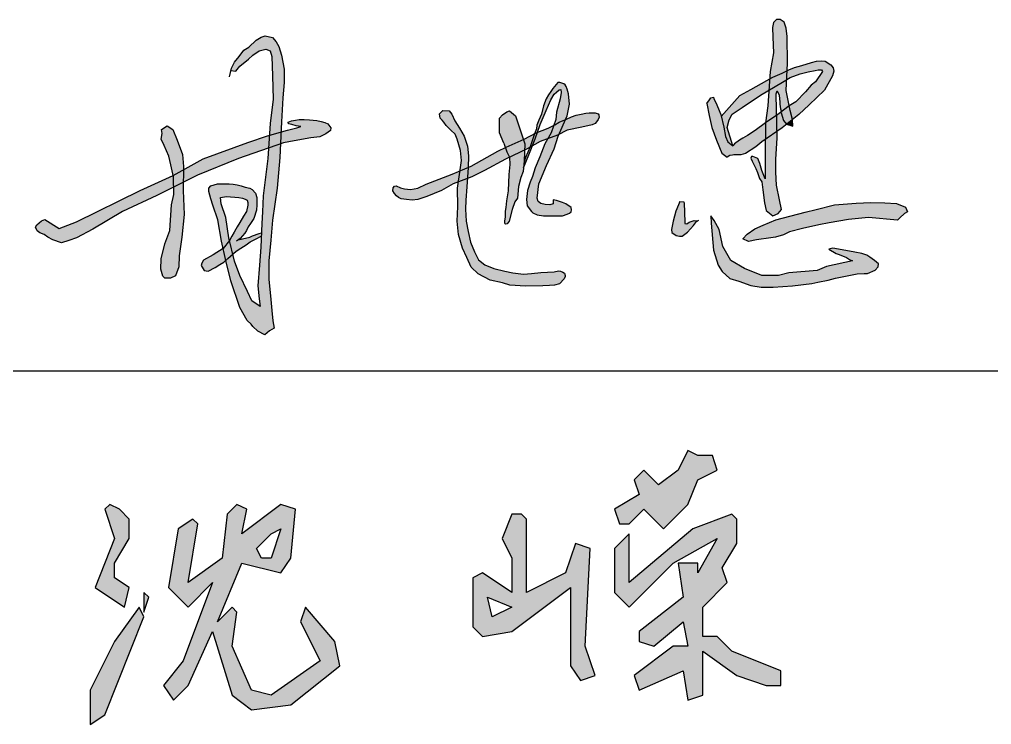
# Model space of a CAD drawing. Header units: millimetres. Extents: x 866561 to 876967, y 40200 to 44891.
# Drawn here: x 874828 to 874843.02, y 40248.67 to 40259.57 of the extents above; entities that cross this region are included whole.
import ezdxf

# ---------------------------------------------------------------- set-up
doc = ezdxf.new("R2010")
doc.units = ezdxf.units.MM
doc.header["$LTSCALE"] = 1000
doc.header["$MEASUREMENT"] = 0
doc.layers.add('HATCH', color=8, linetype='Continuous')

msp = doc.modelspace()

# ---------------------------------------------------------------- hatches: boundary and pattern name
at = {"linetype": 'Continuous'}
h = msp.add_hatch(color=256, dxfattribs=at)
h.paths.add_polyline_path([(874836.517, 40250.79), (874836.517, 40249.58), (874836.668, 40249.353), (874836.895, 40249.429), (874836.744, 40249.883), (874836.819, 40251.395), (874836.592, 40251.471), (874836.441, 40251.017), (874835.836, 40250.715), (874835.836, 40251.849), (874835.76, 40251.925), (874835.609, 40251.925), (874835.458, 40251.546), (874835.609, 40251.244), (874835.609, 40250.715), (874835.155, 40251.017), (874835.004, 40250.941), (874835.004, 40250.185), (874835.155, 40250.034), (874835.609, 40250.11)])
h.paths.add_polyline_path([(874835.609, 40250.488), (874835.307, 40250.336), (874835.231, 40250.639)], flags=16)
h.paths.add_polyline_path([(874838.332, 40252.076), (874838.483, 40252.454), (874838.785, 40252.605), (874838.71, 40252.832), (874838.483, 40252.832), (874838.332, 40252.908), (874838.18, 40252.605), (874837.878, 40252.378), (874837.651, 40252.605), (874837.5, 40252.454), (874837.575, 40252.227), (874837.197, 40252), (874837.273, 40251.773), (874837.424, 40251.773), (874837.651, 40252), (874837.954, 40251.698)])
h.paths.add_polyline_path([(874839.088, 40251.471), (874839.088, 40251.849), (874839.012, 40251.925), (874838.407, 40251.698), (874837.424, 40250.866), (874837.424, 40251.622), (874837.197, 40251.395), (874837.197, 40250.715), (874837.424, 40250.488), (874838.105, 40251.168), (874838.785, 40251.546), (874838.483, 40251.017), (874838.483, 40251.168), (874838.18, 40251.168), (874838.256, 40250.639), (874837.575, 40250.11), (874837.575, 40249.958), (874837.802, 40249.883), (874838.256, 40250.261), (874838.332, 40249.883), (874838.105, 40249.883), (874837.5, 40249.429), (874837.575, 40249.202), (874838.256, 40249.505), (874838.332, 40249.051), (874838.559, 40249.126), (874838.559, 40249.807), (874839.088, 40249.429), (874839.542, 40249.278), (874839.769, 40249.278), (874839.769, 40249.505), (874839.012, 40249.807), (874838.785, 40250.034), (874838.559, 40250.034), (874838.559, 40250.488), (874838.937, 40250.866), (874838.861, 40251.093)])
h = msp.add_hatch(color=256, dxfattribs=at)
h.paths.add_polyline_path([(874829.469, 40250.941), (874829.469, 40251.168), (874829.696, 40251.546), (874829.696, 40251.849), (874829.545, 40252), (874829.394, 40252.076), (874829.318, 40252), (874829.469, 40251.546), (874829.167, 40250.79), (874829.62, 40250.488), (874829.696, 40250.79)])
h.paths.add_polyline_path([(874829.999, 40250.639), (874829.923, 40250.715), (874829.923, 40250.412)])
h.paths.add_polyline_path([(874829.923, 40250.336), (874829.847, 40250.488), (874829.469, 40249.958), (874829.091, 40249.202), (874829.091, 40248.673), (874829.318, 40248.824)])
h.paths.add_polyline_path([(874831.435, 40251.168), (874832.04, 40251.017), (874832.192, 40251.244), (874832.267, 40252), (874832.04, 40252.076), (874831.435, 40251.622), (874831.511, 40252), (874831.36, 40252.076), (874831.209, 40251.925), (874831.133, 40251.244), (874830.604, 40250.866), (874830.755, 40251.773), (874830.679, 40251.849), (874830.452, 40251.698), (874830.301, 40250.79), (874830.604, 40250.488), (874830.982, 40250.866), (874830.528, 40249.656), (874830.225, 40249.278), (874830.377, 40249.051), (874830.604, 40249.278), (874830.982, 40250.11), (874831.284, 40249.126), (874831.587, 40248.9), (874832.192, 40248.975), (874832.948, 40249.58), (874832.872, 40249.958), (874832.419, 40250.488), (874832.343, 40250.261), (874832.645, 40249.656), (874831.889, 40249.126), (874831.587, 40249.202), (874831.284, 40249.883), (874831.36, 40250.412), (874831.284, 40250.488), (874831.057, 40250.261)])
h.paths.add_polyline_path([(874831.662, 40251.395), (874831.889, 40251.622), (874832.04, 40251.698), (874831.889, 40251.244), (874831.738, 40251.244)], flags=16)
at = {"layer": 'HATCH'}
for points in [[(874839.863, 40259.307), (874839.852, 40259.437), (874839.82, 40259.528), (874839.757, 40259.57), (874839.698, 40259.57), (874839.656, 40259.524), (874839.638, 40259.447), (874839.645, 40259.296), (874839.652, 40259.055), (874839.603, 40258.764), (874839.595, 40258.653), (874839.641, 40258.68), (874839.786, 40258.738), (874839.864, 40258.776), (874839.87, 40258.893)], [(874832.071, 40258.358), (874832.092, 40258.593), (874832.089, 40258.799), (874832.049, 40259.018), (874832.006, 40259.154), (874831.966, 40259.223), (874831.91, 40259.293), (874831.798, 40259.314), (874831.734, 40259.295), (874831.659, 40259.25), (874831.544, 40259.143), (874831.467, 40259.093), (874831.395, 40258.999), (874831.32, 40258.911), (874831.277, 40258.815), (874831.268, 40258.78), (874831.342, 40258.773), (874831.406, 40258.847), (874831.538, 40258.958), (874831.605, 40259.019), (874831.706, 40259.086), (874831.804, 40259.113), (874831.872, 40259.086), (874831.899, 40258.998), (874831.912, 40258.698), (874831.919, 40258.338), (874831.875, 40257.96), (874831.863, 40257.779), (874832.04, 40257.83), (874832.047, 40257.988)], [(874840.577, 40258.824), (874840.538, 40258.866), (874840.45, 40258.923), (874840.398, 40258.929), (874840.321, 40258.926), (874840.24, 40258.904), (874840.094, 40258.86), (874839.98, 40258.828), (874839.891, 40258.789), (874839.864, 40258.776), (874839.857, 40258.639), (874839.91, 40258.674), (874840.066, 40258.727), (874840.192, 40258.761), (874840.3, 40258.783), (874840.346, 40258.791), (874840.395, 40258.79), (874840.412, 40258.765), (874840.301, 40258.605), (874840.234, 40258.555), (874840.147, 40258.451), (874839.998, 40258.294), (874839.898, 40258.234), (874839.912, 40258.163), (874839.95, 40258.025), (874840.045, 40258.102), (874840.203, 40258.248), (874840.444, 40258.477), (874840.567, 40258.699), (874840.584, 40258.769)], [(874839.864, 40258.776), (874839.786, 40258.738), (874839.641, 40258.68), (874839.595, 40258.653), (874839.582, 40258.476), (874839.794, 40258.598), (874839.857, 40258.639)], [(874836.141, 40258.165), (874836.213, 40258.325), (874836.263, 40258.416), (874836.299, 40258.447), (874836.34, 40258.482), (874836.365, 40258.487), (874836.373, 40258.439), (874836.355, 40258.345), (874836.302, 40258.138), (874836.289, 40258.023), (874836.259, 40257.936), (874836.272, 40257.943), (874836.342, 40257.983), (874836.44, 40258.025), (874836.463, 40258.078), (874836.501, 40258.263), (874836.485, 40258.419), (874836.466, 40258.491), (874836.449, 40258.535), (874836.431, 40258.561), (874836.411, 40258.575), (874836.349, 40258.593), (874836.319, 40258.593), (874836.242, 40258.504), (874836.21, 40258.456), (874836.176, 40258.403), (874836.139, 40258.345), (874836.097, 40258.237), (874836.068, 40258.108), (874836.025, 40258.013), (874835.995, 40257.938), (874835.99, 40257.881), (874835.958, 40257.801), (874835.986, 40257.817), (874836.004, 40257.824), (874836.048, 40257.946)], [(874839.167, 40258.207), (874839.451, 40258.401), (874839.582, 40258.476), (874839.595, 40258.653), (874839.552, 40258.628), (874839.306, 40258.489), (874839.131, 40258.392), (874838.847, 40258.072), (874838.886, 40257.904), (874838.914, 40257.763), (874838.948, 40257.677), (874839.025, 40257.616), (874838.936, 40257.9), (874838.97, 40258.017), (874839.015, 40258.106)], [(874839.857, 40258.639), (874839.794, 40258.598), (874839.582, 40258.476), (874839.564, 40258.237), (874839.529, 40257.973), (874839.702, 40258.09), (874839.699, 40258.203), (874839.694, 40258.385), (874839.696, 40258.418), (874839.711, 40258.464), (874839.739, 40258.4), (874839.752, 40258.289), (874839.754, 40258.259), (874839.76, 40258.186), (874839.776, 40258.144), (874839.898, 40258.234), (874839.866, 40258.394), (874839.849, 40258.472)], [(874838.841, 40258.1), (874838.825, 40258.139), (874838.769, 40258.275), (874838.734, 40258.345), (874838.726, 40258.367), (874838.683, 40258.36), (874838.666, 40258.329), (874838.625, 40258.27), (874838.657, 40258.083), (874838.7, 40257.902), (874838.772, 40257.703), (874838.853, 40257.501), (874838.939, 40257.443), (874838.981, 40257.469), (874839.018, 40257.474), (874839.043, 40257.476), (874839.094, 40257.476), (874839.148, 40257.477), (874839.22, 40257.497), (874839.381, 40257.602), (874839.474, 40257.679), (874839.528, 40257.715), (874839.529, 40257.973), (874839.371, 40257.851), (874839.252, 40257.777), (874839.182, 40257.734), (874839.126, 40257.703), (874839.051, 40257.65), (874839.025, 40257.616), (874838.948, 40257.677), (874838.914, 40257.763), (874838.886, 40257.904)], [(874834.923, 40257.61), (874834.872, 40257.767), (874834.798, 40257.889), (874834.728, 40258.004), (874834.681, 40258.108), (874834.638, 40258.157), (874834.543, 40258.161), (874834.49, 40258.112), (874834.5, 40258.046), (874834.53, 40258.012), (874834.558, 40257.981), (874834.595, 40257.929), (874834.665, 40257.858), (874834.731, 40257.795), (874834.762, 40257.72), (874834.816, 40257.544), (874834.829, 40257.392), (874834.809, 40257.248), (874834.806, 40257.228), (874834.934, 40257.282), (874834.938, 40257.461)], [(874835.718, 40257.924), (874835.666, 40258.08), (874835.574, 40258.156), (874835.53, 40258.144), (874835.465, 40258.096), (874835.421, 40258.044), (874835.421, 40257.96), (874835.421, 40257.819), (874835.485, 40257.659), (874835.508, 40257.592), (874835.519, 40257.597), (874835.789, 40257.711)], [(874836.851, 40257.939), (874836.898, 40257.963), (874836.92, 40257.986), (874836.942, 40258.021), (874836.957, 40258.059), (874836.956, 40258.087), (874836.953, 40258.098), (874836.943, 40258.111), (874836.896, 40258.127), (874836.803, 40258.127), (874836.753, 40258.12), (874836.683, 40258.107), (874836.606, 40258.09), (874836.529, 40258.063), (874836.453, 40258.03), (874836.44, 40258.025), (874836.337, 40257.793), (874836.465, 40257.861), (874836.692, 40257.904)], [(874839.806, 40258.009), (874839.774, 40258.124), (874839.776, 40258.144), (874839.72, 40258.102), (874839.702, 40258.09), (874839.71, 40257.84), (874839.787, 40257.893), (874839.855, 40257.949)], [(874839.912, 40258.163), (874839.898, 40258.234), (874839.898, 40258.234), (874839.776, 40258.144), (874839.774, 40258.124), (874839.806, 40258.009), (874839.855, 40257.949), (874839.95, 40258.025)], [(874832.733, 40257.802), (874832.808, 40257.853), (874832.81, 40257.896), (874832.766, 40257.954), (874832.721, 40257.977), (874832.663, 40257.991), (874832.595, 40258.008), (874832.48, 40258.02), (874832.399, 40258.024), (874832.323, 40258.024), (874832.263, 40258.014), (874832.201, 40258.002), (874832.154, 40257.981), (874832.158, 40257.956), (874832.21, 40257.944), (874832.278, 40257.927), (874832.348, 40257.913), (874832.286, 40257.894), (874832.144, 40257.859), (874832.04, 40257.83), (874832.033, 40257.646), (874832.08, 40257.662), (874832.243, 40257.695), (874832.5, 40257.738), (874832.643, 40257.754)], [(874836.44, 40258.025), (874836.342, 40257.983), (874836.272, 40257.943), (874836.259, 40257.936), (874836.217, 40257.815), (874836.167, 40257.729), (874836.314, 40257.78), (874836.337, 40257.793)], [(874839.702, 40258.09), (874839.529, 40257.973), (874839.528, 40257.715), (874839.71, 40257.84)], [(874839.95, 40258.025), (874839.855, 40257.949), (874839.954, 40257.918)], [(874830.52, 40257.483), (874830.437, 40257.704), (874830.367, 40257.871), (874830.279, 40257.927), (874830.196, 40257.871), (874830.202, 40257.808), (874830.191, 40257.72), (874830.234, 40257.621), (874830.308, 40257.456), (874830.338, 40257.322), (874830.373, 40257.159), (874830.533, 40257.247), (874830.534, 40257.298)], [(874832.04, 40257.83), (874831.863, 40257.779), (874831.849, 40257.582), (874832.033, 40257.646)], [(874836.004, 40257.824), (874835.986, 40257.817), (874835.958, 40257.801), (874835.895, 40257.6), (874835.927, 40257.618), (874835.97, 40257.726)], [(874836.217, 40257.815), (874836.259, 40257.936), (874836.169, 40257.887), (874836.004, 40257.824), (874835.97, 40257.726), (874835.927, 40257.618), (874836.046, 40257.686), (874836.167, 40257.729)], [(874839.713, 40257.734), (874839.71, 40257.84), (874839.528, 40257.715), (874839.526, 40257.447), (874839.525, 40257.234), (874839.526, 40257.104), (874839.473, 40257.237), (874839.445, 40257.344), (874839.41, 40257.419), (874839.362, 40257.439), (874839.335, 40257.45), (874839.314, 40257.453), (874839.306, 40257.424), (874839.322, 40257.378), (874839.38, 40257.266), (874839.407, 40257.206), (874839.438, 40257.111), (874839.472, 40257.061), (874839.488, 40256.935), (874839.516, 40256.735), (874839.539, 40256.619), (874839.644, 40256.534), (874839.724, 40256.57), (874839.779, 40256.635), (874839.745, 40256.781), (874839.699, 40257.01), (874839.688, 40257.209), (874839.688, 40257.41)], [(874831.382, 40257.42), (874831.849, 40257.582), (874831.863, 40257.779), (874831.834, 40257.771), (874831.527, 40257.67), (874830.837, 40257.416), (874830.533, 40257.247), (874830.529, 40257.053), (874830.752, 40257.164)], [(874835.809, 40257.649), (874835.789, 40257.711), (874835.519, 40257.597), (874835.508, 40257.592), (874835.531, 40257.526), (874835.574, 40257.439), (874835.807, 40257.553)], [(874835.958, 40257.801), (874835.802, 40257.717), (874835.789, 40257.711), (874835.809, 40257.649), (874835.807, 40257.553), (874835.844, 40257.571), (874835.895, 40257.6)], [(874836.261, 40257.57), (874836.325, 40257.765), (874836.337, 40257.793), (874836.314, 40257.78), (874836.167, 40257.729), (874836.119, 40257.646), (874836.041, 40257.447), (874835.97, 40257.278), (874835.926, 40257.142), (874835.891, 40257.054), (874835.852, 40256.927), (874835.836, 40256.785), (874835.845, 40256.69), (874835.912, 40256.604), (874835.932, 40256.579), (874836.001, 40256.552), (874836.1, 40256.534), (874836.166, 40256.533), (874836.274, 40256.533), (874836.392, 40256.537), (874836.463, 40256.56), (874836.498, 40256.576), (874836.527, 40256.596), (874836.533, 40256.627), (874836.525, 40256.664), (874836.443, 40256.721), (874836.393, 40256.739), (874836.3, 40256.774), (874836.249, 40256.782), (874836.249, 40256.743), (874836.246, 40256.719), (874836.194, 40256.706), (874836.125, 40256.708), (874836.056, 40256.727), (874836.018, 40256.757), (874836.002, 40256.808), (874836.026, 40257.027), (874836.144, 40257.313)], [(874831.32, 40255.836), (874831.295, 40255.941), (874831.22, 40255.875), (874831.187, 40255.847), (874831.187, 40255.846), (874831.263, 40255.528), (874831.407, 40255.116), (874831.516, 40254.916), (874831.578, 40254.863), (874831.604, 40254.822), (874831.681, 40254.754), (874831.791, 40254.698), (874831.829, 40254.724), (874831.863, 40254.756), (874831.936, 40254.801), (874831.915, 40254.91), (874831.898, 40255.071), (874831.878, 40255.298), (874831.851, 40255.552), (874831.854, 40255.837), (874831.883, 40256.159), (874831.91, 40256.467), (874831.98, 40256.962), (874832.025, 40257.438), (874832.033, 40257.646), (874831.849, 40257.582), (874831.838, 40257.42), (874831.764, 40256.842), (874831.757, 40256.599), (874831.747, 40256.417), (874831.727, 40256.052), (874831.707, 40255.773), (874831.683, 40255.452), (874831.703, 40255.25), (874831.717, 40255.133), (874831.59, 40255.223), (874831.524, 40255.364), (874831.405, 40255.611)], [(874835.511, 40257.408), (874835.574, 40257.439), (874835.531, 40257.526), (874835.508, 40257.592), (874835.392, 40257.535), (874834.98, 40257.302), (874834.934, 40257.282), (874834.922, 40257.11), (874834.993, 40257.137), (874835.189, 40257.234)], [(874835.802, 40257.387), (874835.807, 40257.553), (874835.574, 40257.439), (874835.579, 40257.33), (874835.565, 40257.172), (874835.55, 40256.92), (874835.525, 40256.769), (874835.516, 40256.666), (874835.506, 40256.607), (874835.504, 40256.556), (874835.504, 40256.512), (874835.497, 40256.456), (874835.498, 40256.427), (874835.503, 40256.414), (874835.51, 40256.407), (874835.537, 40256.409), (874835.566, 40256.452), (874835.616, 40256.633), (874835.658, 40256.753), (874835.698, 40256.809), (874835.71, 40256.99), (874835.75, 40257.126), (874835.782, 40257.218)], [(874835.927, 40257.618), (874835.895, 40257.6), (874835.822, 40257.436), (874835.8, 40257.371), (874835.789, 40257.277), (874835.871, 40257.478)], [(874830.533, 40257.247), (874830.373, 40257.159), (874830.378, 40257.135), (874830.382, 40256.98), (874830.529, 40257.053)], [(874834.703, 40257.028), (874834.783, 40257.058), (874834.806, 40257.228), (874834.685, 40257.177), (874834.283, 40257.022), (874834.158, 40256.963), (874834.041, 40256.942), (874833.949, 40256.951), (874833.888, 40256.967), (874833.822, 40257), (874833.795, 40256.991), (874833.774, 40256.965), (874833.771, 40256.922), (874833.795, 40256.881), (874833.826, 40256.844), (874833.856, 40256.817), (874833.901, 40256.795), (874833.979, 40256.785), (874834.07, 40256.779), (874834.158, 40256.785), (874834.294, 40256.833), (874834.521, 40256.927)], [(874834.934, 40257.282), (874834.806, 40257.228), (874834.783, 40257.058), (874834.922, 40257.11)], [(874829.589, 40256.604), (874830.121, 40256.85), (874830.382, 40256.98), (874830.378, 40257.135), (874830.373, 40257.159), (874829.862, 40256.927), (874828.882, 40256.443), (874828.613, 40256.341), (874828.389, 40256.478), (874828.337, 40256.456), (874828.302, 40256.429), (874828.267, 40256.394), (874828.248, 40256.357), (874828.273, 40256.303), (874828.312, 40256.272), (874828.378, 40256.245), (874828.438, 40256.206), (874828.514, 40256.163), (874828.648, 40256.116), (874828.759, 40256.153), (874828.879, 40256.196), (874829.133, 40256.328)], [(874834.895, 40256.636), (874834.898, 40256.777), (874834.913, 40256.983), (874834.922, 40257.11), (874834.783, 40257.058), (874834.77, 40256.963), (874834.776, 40256.678), (874834.766, 40256.454), (874834.787, 40256.245), (874834.844, 40256.037), (874834.913, 40255.889), (874834.979, 40255.742), (874835.091, 40255.636), (874835.273, 40255.539), (874835.466, 40255.497), (874835.577, 40255.463), (874835.822, 40255.447), (874836.089, 40255.454), (874836.193, 40255.456), (874836.268, 40255.461), (874836.346, 40255.485), (874836.418, 40255.561), (874836.436, 40255.597), (874836.436, 40255.614), (874836.423, 40255.651), (874836.396, 40255.665), (874836.36, 40255.678), (874836.332, 40255.683), (874836.261, 40255.671), (874836.056, 40255.657), (874835.913, 40255.644), (874835.791, 40255.633), (874835.626, 40255.653), (874835.503, 40255.679), (874835.331, 40255.72), (874835.193, 40255.776), (874835.092, 40255.853), (874835.031, 40255.98), (874834.969, 40256.127), (874834.932, 40256.291), (874834.902, 40256.451)], [(874830.543, 40256.553), (874830.527, 40256.927), (874830.529, 40257.053), (874830.382, 40256.98), (874830.385, 40256.865), (874830.347, 40256.706), (874830.322, 40256.309), (874830.243, 40256.103), (874830.191, 40255.871), (874830.182, 40255.713), (874830.216, 40255.601), (874830.247, 40255.569), (874830.333, 40255.569), (874830.408, 40255.605), (874830.464, 40255.749), (874830.468, 40255.919), (874830.509, 40256.203)], [(874831.595, 40256.94), (874831.558, 40256.963), (874831.487, 40256.98), (874831.423, 40257), (874831.366, 40257.014), (874831.302, 40257.024), (874831.241, 40257.031), (874831.143, 40257.031), (874831.059, 40257.031), (874830.955, 40257), (874830.928, 40256.96), (874830.928, 40256.909), (874830.958, 40256.795), (874830.988, 40256.701), (874831.066, 40256.475), (874831.123, 40256.145), (874831.148, 40256.029), (874831.245, 40256.153), (874831.235, 40256.197), (874831.19, 40256.508), (874831.116, 40256.718), (874831.107, 40256.818), (874831.198, 40256.834), (874831.39, 40256.816), (874831.444, 40256.81), (874831.485, 40256.79), (874831.516, 40256.775), (874831.526, 40256.74), (874831.526, 40256.697), (874831.509, 40256.603), (874831.461, 40256.529), (874831.405, 40256.43), (874831.366, 40256.364), (874831.344, 40256.327), (874831.316, 40256.284), (874831.283, 40256.223), (874831.245, 40256.153), (874831.295, 40255.941), (874831.35, 40255.988), (874831.422, 40256.036), (874831.502, 40256.086), (874831.563, 40256.131), (874831.655, 40256.181), (874831.736, 40256.218), (874831.739, 40256.274), (874831.702, 40256.264), (874831.6, 40256.225), (874831.557, 40256.207), (874831.446, 40256.177), (874831.381, 40256.163), (874831.41, 40256.185), (874831.481, 40256.266), (874831.508, 40256.31), (874831.535, 40256.364), (874831.572, 40256.417), (874831.619, 40256.495), (874831.663, 40256.62), (874831.669, 40256.704), (874831.669, 40256.768), (874831.666, 40256.818), (874831.649, 40256.883)], [(874838.415, 40256.386), (874838.465, 40256.446), (874838.482, 40256.458), (874838.425, 40256.462), (874838.352, 40256.436), (874838.312, 40256.411), (874838.284, 40256.416), (874838.282, 40256.444), (874838.282, 40256.482), (874838.276, 40256.539), (874838.276, 40256.582), (874838.276, 40256.642), (874838.274, 40256.677), (874838.274, 40256.723), (874838.269, 40256.753), (874838.204, 40256.758), (874838.184, 40256.705), (874838.146, 40256.605), (874838.101, 40256.454), (874838.086, 40256.374), (874838.076, 40256.326), (874838.083, 40256.276), (874838.151, 40256.233), (874838.201, 40256.218), (874838.241, 40256.221), (874838.322, 40256.283)], [(874840.104, 40256.339), (874840.353, 40256.395), (874840.516, 40256.425), (874840.815, 40256.477), (874841.12, 40256.507), (874841.573, 40256.469), (874841.606, 40256.502), (874841.68, 40256.571), (874841.726, 40256.599), (874841.693, 40256.67), (874841.553, 40256.723), (874841.377, 40256.736), (874841.156, 40256.741), (874840.932, 40256.733), (874840.597, 40256.703), (874840.315, 40256.634), (874840.142, 40256.591), (874839.691, 40256.473), (874839.495, 40256.39), (874839.363, 40256.334), (874839.246, 40256.25), (874839.182, 40256.179), (874839.266, 40256.138), (874839.389, 40256.166), (874839.429, 40256.169), (874839.574, 40256.189), (874839.686, 40256.207), (874839.806, 40256.242), (874839.903, 40256.288)], [(874838.813, 40256.323), (874838.737, 40256.463), (874838.686, 40256.537), (874838.688, 40256.419), (874838.724, 40256.006), (874838.799, 40255.771), (874838.859, 40255.673), (874838.98, 40255.567), (874839.12, 40255.527), (874839.306, 40255.458), (874839.461, 40255.432), (874839.651, 40255.43), (874839.947, 40255.454), (874840.248, 40255.489), (874840.337, 40255.509), (874840.5, 40255.543), (874840.613, 40255.573), (874840.948, 40255.636), (874841.055, 40255.644), (874841.106, 40255.644), (874841.227, 40255.696), (874841.273, 40255.745), (874841.275, 40255.793), (874841.213, 40255.843), (874841.142, 40255.898), (874841.096, 40255.926), (874841.019, 40255.952), (874840.912, 40255.974), (874840.713, 40256.007), (874840.57, 40256.033), (874840.509, 40256.019), (874840.624, 40255.954), (874840.668, 40255.936), (874840.781, 40255.89), (874840.829, 40255.86), (874840.874, 40255.837), (874840.474, 40255.751), (874840.328, 40255.691), (874839.893, 40255.652), (874839.732, 40255.613), (874839.475, 40255.613), (874839.206, 40255.723), (874838.994, 40255.842), (874838.871, 40256.063)], [(874831.187, 40255.847), (874831.148, 40256.029), (874830.992, 40255.934), (874830.844, 40255.849), (874830.816, 40255.804), (874830.807, 40255.767), (874830.853, 40255.688), (874830.913, 40255.678), (874831.022, 40255.736), (874831.096, 40255.782), (874831.157, 40255.821)], [(874831.245, 40256.153), (874831.148, 40256.029), (874831.187, 40255.847), (874831.22, 40255.875), (874831.295, 40255.941)]]:
    msp.add_hatch(color=256, dxfattribs=at).paths.add_polyline_path(points)

# ---------------------------------------------------------------- linework, layer by layer
msp.add_line((874810.353, 40254.139), (874865.353, 40254.139))
for points in [[(874839.774, 40258.124), (874839.806, 40258.009), (874839.855, 40257.949), (874839.954, 40257.918), (874839.95, 40258.025), (874839.912, 40258.163), (874839.866, 40258.394), (874839.849, 40258.472), (874839.87, 40258.893), (874839.863, 40259.307), (874839.852, 40259.437), (874839.82, 40259.528), (874839.757, 40259.57), (874839.698, 40259.57), (874839.656, 40259.524), (874839.638, 40259.447), (874839.645, 40259.296), (874839.652, 40259.055), (874839.603, 40258.764), (874839.564, 40258.237), (874839.529, 40257.973), (874839.526, 40257.447), (874839.525, 40257.234), (874839.526, 40257.104), (874839.473, 40257.237), (874839.445, 40257.344), (874839.41, 40257.419)], [(874831.245, 40258.681), (874831.277, 40258.815), (874831.32, 40258.911), (874831.395, 40258.999), (874831.467, 40259.093), (874831.544, 40259.143), (874831.659, 40259.25), (874831.734, 40259.295), (874831.798, 40259.314), (874831.91, 40259.293), (874831.966, 40259.223), (874832.006, 40259.154), (874832.049, 40259.018), (874832.089, 40258.799), (874832.092, 40258.593), (874832.071, 40258.358), (874832.047, 40257.988), (874832.025, 40257.438), (874831.98, 40256.962), (874831.91, 40256.467), (874831.883, 40256.159), (874831.854, 40255.837), (874831.851, 40255.552), (874831.878, 40255.298), (874831.898, 40255.071), (874831.915, 40254.91), (874831.936, 40254.801), (874831.863, 40254.756), (874831.829, 40254.724), (874831.791, 40254.698), (874831.681, 40254.754), (874831.604, 40254.822), (874831.578, 40254.863), (874831.516, 40254.916), (874831.407, 40255.116), (874831.263, 40255.528), (874831.187, 40255.846), (874831.123, 40256.145), (874831.066, 40256.475), (874830.988, 40256.701), (874830.958, 40256.795), (874830.928, 40256.909), (874830.928, 40256.96), (874830.955, 40257), (874830.955, 40257), (874831.059, 40257.031), (874831.143, 40257.031), (874831.143, 40257.031), (874831.241, 40257.031), (874831.302, 40257.024), (874831.366, 40257.014), (874831.423, 40257), (874831.487, 40256.98), (874831.558, 40256.963), (874831.595, 40256.94), (874831.649, 40256.883), (874831.666, 40256.818), (874831.669, 40256.768), (874831.669, 40256.704), (874831.663, 40256.62), (874831.619, 40256.495), (874831.572, 40256.417), (874831.535, 40256.364), (874831.508, 40256.31), (874831.481, 40256.266), (874831.481, 40256.266), (874831.41, 40256.185), (874831.352, 40256.141)], [(874831.268, 40258.78), (874831.342, 40258.773), (874831.342, 40258.773), (874831.406, 40258.847), (874831.538, 40258.958), (874831.605, 40259.019), (874831.706, 40259.086), (874831.804, 40259.113), (874831.804, 40259.113), (874831.872, 40259.086), (874831.899, 40258.998), (874831.912, 40258.698), (874831.919, 40258.338), (874831.875, 40257.96), (874831.838, 40257.42), (874831.764, 40256.842), (874831.757, 40256.599), (874831.747, 40256.417), (874831.727, 40256.052), (874831.707, 40255.773), (874831.683, 40255.452), (874831.703, 40255.25), (874831.717, 40255.133), (874831.717, 40255.133), (874831.59, 40255.223), (874831.524, 40255.364), (874831.405, 40255.611), (874831.32, 40255.836), (874831.235, 40256.197), (874831.19, 40256.508), (874831.116, 40256.718), (874831.107, 40256.818), (874831.107, 40256.818), (874831.198, 40256.834), (874831.39, 40256.816), (874831.39, 40256.816), (874831.444, 40256.81), (874831.485, 40256.79), (874831.516, 40256.775), (874831.526, 40256.74), (874831.526, 40256.697), (874831.509, 40256.603), (874831.461, 40256.529), (874831.405, 40256.43), (874831.366, 40256.364), (874831.344, 40256.327), (874831.316, 40256.284), (874831.283, 40256.223), (874831.245, 40256.153), (874831.148, 40256.029), (874830.992, 40255.934), (874830.844, 40255.849), (874830.816, 40255.804), (874830.807, 40255.767), (874830.853, 40255.688), (874830.913, 40255.678), (874831.022, 40255.736), (874831.096, 40255.782), (874831.157, 40255.821), (874831.22, 40255.875), (874831.35, 40255.988), (874831.422, 40256.036), (874831.502, 40256.086), (874831.563, 40256.131), (874831.655, 40256.181), (874831.736, 40256.218)], [(874838.847, 40258.072), (874839.131, 40258.392), (874839.306, 40258.489), (874839.552, 40258.628), (874839.641, 40258.68), (874839.786, 40258.738), (874839.891, 40258.789), (874839.98, 40258.828), (874840.094, 40258.86), (874840.24, 40258.904), (874840.321, 40258.926), (874840.398, 40258.929), (874840.45, 40258.923), (874840.538, 40258.866), (874840.577, 40258.824), (874840.584, 40258.769), (874840.567, 40258.699), (874840.444, 40258.477), (874840.203, 40258.248), (874840.045, 40258.102), (874839.787, 40257.893), (874839.474, 40257.679), (874839.381, 40257.602), (874839.22, 40257.497), (874839.148, 40257.477), (874839.094, 40257.476), (874839.043, 40257.476), (874839.018, 40257.474), (874838.981, 40257.469), (874838.939, 40257.443)], [(874838.625, 40258.27), (874838.666, 40258.329), (874838.683, 40258.36), (874838.683, 40258.36), (874838.726, 40258.367), (874838.734, 40258.345), (874838.769, 40258.275), (874838.825, 40258.139), (874838.841, 40258.1), (874838.886, 40257.904), (874838.914, 40257.763), (874838.948, 40257.677), (874839.025, 40257.616), (874838.936, 40257.9), (874838.97, 40258.017), (874839.015, 40258.106), (874839.167, 40258.207), (874839.451, 40258.401), (874839.794, 40258.598), (874839.91, 40258.674), (874840.066, 40258.727), (874840.192, 40258.761), (874840.3, 40258.783), (874840.346, 40258.791), (874840.395, 40258.79), (874840.412, 40258.765), (874840.301, 40258.605), (874840.234, 40258.555), (874840.147, 40258.451), (874839.998, 40258.294), (874839.898, 40258.234), (874839.72, 40258.102), (874839.529, 40257.973), (874839.371, 40257.851), (874839.252, 40257.777), (874839.182, 40257.734), (874839.126, 40257.703), (874839.051, 40257.65), (874839.025, 40257.616)], [(874835.789, 40257.277), (874835.871, 40257.478), (874835.97, 40257.726), (874836.048, 40257.946), (874836.141, 40258.165), (874836.213, 40258.325), (874836.263, 40258.416), (874836.299, 40258.447), (874836.34, 40258.482), (874836.365, 40258.487), (874836.373, 40258.439), (874836.355, 40258.345), (874836.302, 40258.138), (874836.289, 40258.023), (874836.217, 40257.815), (874836.119, 40257.646), (874836.041, 40257.447), (874835.97, 40257.278), (874835.926, 40257.142), (874835.891, 40257.054), (874835.852, 40256.927), (874835.836, 40256.785), (874835.845, 40256.69), (874835.912, 40256.604), (874835.932, 40256.579), (874836.001, 40256.552), (874836.1, 40256.534), (874836.166, 40256.533), (874836.274, 40256.533), (874836.392, 40256.537), (874836.463, 40256.56), (874836.498, 40256.576), (874836.527, 40256.596), (874836.533, 40256.627), (874836.525, 40256.664), (874836.443, 40256.721), (874836.393, 40256.739), (874836.3, 40256.774), (874836.249, 40256.782), (874836.249, 40256.743), (874836.246, 40256.719), (874836.194, 40256.706), (874836.125, 40256.708), (874836.056, 40256.727), (874836.018, 40256.757), (874836.002, 40256.808), (874836.026, 40257.027), (874836.144, 40257.313), (874836.261, 40257.57), (874836.325, 40257.765), (874836.463, 40258.078), (874836.501, 40258.263), (874836.485, 40258.419), (874836.466, 40258.491), (874836.449, 40258.535), (874836.431, 40258.561), (874836.411, 40258.575), (874836.349, 40258.593), (874836.319, 40258.593), (874836.242, 40258.504), (874836.21, 40258.456), (874836.176, 40258.403), (874836.139, 40258.345), (874836.097, 40258.237), (874836.068, 40258.108), (874836.025, 40258.013), (874835.995, 40257.938), (874835.99, 40257.881)], [(874839.41, 40257.419), (874839.362, 40257.439), (874839.335, 40257.45), (874839.314, 40257.453), (874839.306, 40257.424), (874839.322, 40257.378), (874839.38, 40257.266), (874839.407, 40257.206), (874839.438, 40257.111), (874839.472, 40257.061), (874839.488, 40256.935), (874839.516, 40256.735), (874839.539, 40256.619), (874839.644, 40256.534), (874839.724, 40256.57), (874839.779, 40256.635), (874839.779, 40256.635), (874839.745, 40256.781), (874839.699, 40257.01), (874839.688, 40257.209), (874839.688, 40257.41), (874839.713, 40257.734), (874839.699, 40258.203), (874839.694, 40258.385), (874839.696, 40258.418), (874839.711, 40258.464), (874839.711, 40258.464), (874839.739, 40258.4), (874839.752, 40258.289), (874839.754, 40258.259), (874839.76, 40258.186), (874839.776, 40258.144), (874839.774, 40258.124)], [(874838.625, 40258.27), (874838.657, 40258.083), (874838.7, 40257.902), (874838.772, 40257.703), (874838.853, 40257.501), (874838.939, 40257.443)], [(874833.822, 40257), (874833.888, 40256.967), (874833.949, 40256.951), (874834.041, 40256.942), (874834.158, 40256.963), (874834.283, 40257.022), (874834.685, 40257.177), (874834.98, 40257.302), (874835.392, 40257.535), (874835.519, 40257.597), (874835.802, 40257.717), (874835.986, 40257.817), (874836.169, 40257.887), (874836.272, 40257.943), (874836.342, 40257.983), (874836.453, 40258.03), (874836.529, 40258.063), (874836.606, 40258.09), (874836.683, 40258.107), (874836.753, 40258.12), (874836.803, 40258.127), (874836.896, 40258.127), (874836.896, 40258.127), (874836.943, 40258.111)], [(874834.5, 40258.046), (874834.49, 40258.112), (874834.543, 40258.161), (874834.638, 40258.157), (874834.681, 40258.108), (874834.728, 40258.004), (874834.798, 40257.889), (874834.872, 40257.767), (874834.923, 40257.61), (874834.938, 40257.461), (874834.934, 40257.282), (874834.913, 40256.983), (874834.898, 40256.777), (874834.895, 40256.636), (874834.902, 40256.451), (874834.932, 40256.291), (874834.969, 40256.127), (874835.031, 40255.98), (874835.092, 40255.853), (874835.193, 40255.776), (874835.331, 40255.72), (874835.503, 40255.679), (874835.626, 40255.653), (874835.791, 40255.633), (874835.913, 40255.644), (874836.056, 40255.657), (874836.261, 40255.671), (874836.332, 40255.683), (874836.36, 40255.678), (874836.396, 40255.665), (874836.423, 40255.651), (874836.436, 40255.614), (874836.436, 40255.597), (874836.418, 40255.561), (874836.346, 40255.485), (874836.268, 40255.461), (874836.193, 40255.456), (874836.089, 40255.454), (874835.822, 40255.447), (874835.577, 40255.463), (874835.466, 40255.497), (874835.273, 40255.539), (874835.091, 40255.636), (874834.979, 40255.742), (874834.913, 40255.889), (874834.844, 40256.037), (874834.787, 40256.245), (874834.766, 40256.454), (874834.776, 40256.678), (874834.77, 40256.963), (874834.809, 40257.248), (874834.829, 40257.392), (874834.816, 40257.544), (874834.762, 40257.72), (874834.731, 40257.795), (874834.665, 40257.858), (874834.595, 40257.929), (874834.558, 40257.981), (874834.53, 40258.012), (874834.5, 40258.046)], [(874835.485, 40257.659), (874835.421, 40257.819), (874835.421, 40257.96), (874835.421, 40258.044), (874835.465, 40258.096), (874835.53, 40258.144), (874835.574, 40258.156), (874835.666, 40258.08), (874835.718, 40257.924), (874835.809, 40257.649), (874835.802, 40257.387), (874835.782, 40257.218), (874835.75, 40257.126), (874835.71, 40256.99), (874835.698, 40256.809), (874835.658, 40256.753), (874835.616, 40256.633), (874835.566, 40256.452), (874835.537, 40256.409), (874835.51, 40256.407)], [(874828.389, 40256.478), (874828.613, 40256.341), (874828.882, 40256.443), (874829.862, 40256.927), (874830.373, 40257.159), (874830.837, 40257.416), (874831.527, 40257.67), (874831.834, 40257.771), (874832.144, 40257.859), (874832.286, 40257.894), (874832.348, 40257.913), (874832.278, 40257.927), (874832.21, 40257.944), (874832.158, 40257.956), (874832.158, 40257.956), (874832.154, 40257.981), (874832.201, 40258.002), (874832.263, 40258.014), (874832.323, 40258.024), (874832.399, 40258.024), (874832.48, 40258.02), (874832.595, 40258.008), (874832.663, 40257.991), (874832.721, 40257.977), (874832.766, 40257.954), (874832.81, 40257.896), (874832.808, 40257.853), (874832.733, 40257.802), (874832.643, 40257.754), (874832.5, 40257.738), (874832.243, 40257.695), (874832.08, 40257.662), (874831.382, 40257.42), (874830.752, 40257.164), (874830.121, 40256.85), (874829.589, 40256.604), (874829.133, 40256.328), (874828.879, 40256.196), (874828.759, 40256.153), (874828.648, 40256.116), (874828.514, 40256.163), (874828.438, 40256.206), (874828.378, 40256.245), (874828.312, 40256.272), (874828.273, 40256.303), (874828.248, 40256.357), (874828.267, 40256.394), (874828.302, 40256.429), (874828.337, 40256.456), (874828.389, 40256.478)], [(874836.943, 40258.111), (874836.953, 40258.098), (874836.956, 40258.087), (874836.957, 40258.059), (874836.942, 40258.021), (874836.92, 40257.986), (874836.898, 40257.963), (874836.851, 40257.939), (874836.692, 40257.904), (874836.465, 40257.861), (874836.314, 40257.78), (874836.046, 40257.686), (874835.844, 40257.571), (874835.511, 40257.408), (874835.189, 40257.234), (874834.993, 40257.137), (874834.703, 40257.028), (874834.521, 40256.927), (874834.294, 40256.833), (874834.158, 40256.785), (874834.07, 40256.779), (874833.979, 40256.785), (874833.901, 40256.795), (874833.856, 40256.817), (874833.826, 40256.844), (874833.795, 40256.881), (874833.771, 40256.922), (874833.774, 40256.965), (874833.795, 40256.991), (874833.822, 40257)], [(874830.196, 40257.871), (874830.279, 40257.927), (874830.367, 40257.871), (874830.437, 40257.704), (874830.52, 40257.483), (874830.534, 40257.298), (874830.527, 40256.927), (874830.543, 40256.553), (874830.509, 40256.203), (874830.468, 40255.919), (874830.464, 40255.749), (874830.408, 40255.605), (874830.333, 40255.569), (874830.247, 40255.569), (874830.216, 40255.601), (874830.182, 40255.713), (874830.191, 40255.871), (874830.243, 40256.103), (874830.322, 40256.309), (874830.347, 40256.706), (874830.385, 40256.865), (874830.378, 40257.135), (874830.338, 40257.322), (874830.308, 40257.456), (874830.234, 40257.621), (874830.191, 40257.72), (874830.202, 40257.808), (874830.196, 40257.871)], [(874835.99, 40257.881), (874835.958, 40257.801), (874835.895, 40257.6), (874835.822, 40257.436), (874835.8, 40257.371)], [(874835.485, 40257.659), (874835.531, 40257.526), (874835.574, 40257.439), (874835.579, 40257.33), (874835.565, 40257.172), (874835.55, 40256.92), (874835.525, 40256.769), (874835.516, 40256.666), (874835.506, 40256.607), (874835.504, 40256.556), (874835.504, 40256.512), (874835.497, 40256.456), (874835.498, 40256.427)], [(874838.204, 40256.758), (874838.184, 40256.705), (874838.146, 40256.605), (874838.101, 40256.454), (874838.086, 40256.374), (874838.076, 40256.326), (874838.083, 40256.276), (874838.083, 40256.276), (874838.151, 40256.233), (874838.201, 40256.218), (874838.241, 40256.221), (874838.322, 40256.283), (874838.415, 40256.386), (874838.465, 40256.446), (874838.5, 40256.469)], [(874838.204, 40256.758), (874838.269, 40256.753), (874838.274, 40256.723), (874838.274, 40256.677), (874838.276, 40256.642), (874838.276, 40256.582), (874838.276, 40256.539), (874838.282, 40256.482), (874838.282, 40256.444), (874838.284, 40256.416), (874838.284, 40256.416), (874838.312, 40256.411), (874838.352, 40256.436), (874838.425, 40256.462), (874838.425, 40256.462), (874838.482, 40256.458)], [(874839.246, 40256.25), (874839.363, 40256.334), (874839.495, 40256.39), (874839.691, 40256.473), (874840.142, 40256.591), (874840.315, 40256.634), (874840.597, 40256.703), (874840.932, 40256.733), (874841.156, 40256.741), (874841.377, 40256.736), (874841.553, 40256.723), (874841.693, 40256.67), (874841.693, 40256.67), (874841.726, 40256.599), (874841.68, 40256.571), (874841.606, 40256.502), (874841.573, 40256.469), (874841.573, 40256.469), (874841.12, 40256.507), (874840.815, 40256.477), (874840.516, 40256.425), (874840.353, 40256.395), (874840.104, 40256.339), (874839.903, 40256.288), (874839.806, 40256.242), (874839.686, 40256.207), (874839.574, 40256.189), (874839.429, 40256.169), (874839.389, 40256.166), (874839.266, 40256.138), (874839.182, 40256.179), (874839.246, 40256.25), (874839.246, 40256.25)], [(874838.686, 40256.537), (874838.688, 40256.419), (874838.724, 40256.006), (874838.799, 40255.771), (874838.859, 40255.673), (874838.98, 40255.567), (874839.12, 40255.527), (874839.306, 40255.458), (874839.461, 40255.432), (874839.651, 40255.43), (874839.947, 40255.454), (874840.248, 40255.489), (874840.337, 40255.509), (874840.5, 40255.543), (874840.613, 40255.573), (874840.948, 40255.636), (874841.055, 40255.644), (874841.106, 40255.644), (874841.227, 40255.696), (874841.273, 40255.745), (874841.275, 40255.793), (874841.213, 40255.843), (874841.142, 40255.898), (874841.096, 40255.926), (874841.019, 40255.952), (874840.912, 40255.974), (874840.713, 40256.007), (874840.57, 40256.033), (874840.509, 40256.019), (874840.509, 40256.019), (874840.509, 40256.019), (874840.624, 40255.954), (874840.668, 40255.936), (874840.781, 40255.89), (874840.829, 40255.86), (874840.874, 40255.837), (874840.474, 40255.751), (874840.328, 40255.691), (874839.893, 40255.652), (874839.732, 40255.613), (874839.475, 40255.613), (874839.206, 40255.723), (874838.994, 40255.842), (874838.871, 40256.063), (874838.813, 40256.323), (874838.737, 40256.463), (874838.686, 40256.537)], [(874835.498, 40256.427), (874835.503, 40256.414), (874835.51, 40256.407)], [(874831.381, 40256.163), (874831.381, 40256.163), (874831.446, 40256.177), (874831.557, 40256.207), (874831.6, 40256.225), (874831.702, 40256.264), (874831.739, 40256.274)]]:
    msp.add_lwpolyline(points)
at = {"linetype": 'Continuous', "elevation": 2318108.623}
for points in [[(874838.483, 40252.832), (874838.332, 40252.908), (874838.18, 40252.605), (874837.878, 40252.378), (874837.651, 40252.605), (874837.5, 40252.454), (874837.575, 40252.227), (874837.197, 40252), (874837.273, 40251.773), (874837.424, 40251.773), (874837.651, 40252), (874837.954, 40251.698), (874838.332, 40252.076), (874838.483, 40252.454), (874838.785, 40252.605), (874838.71, 40252.832), (874838.483, 40252.832)], [(874829.545, 40252), (874829.394, 40252.076), (874829.318, 40252), (874829.469, 40251.546), (874829.167, 40250.79), (874829.62, 40250.488), (874829.696, 40250.79), (874829.469, 40250.941), (874829.469, 40251.168), (874829.696, 40251.546), (874829.696, 40251.849), (874829.545, 40252)], [(874831.511, 40252), (874831.36, 40252.076), (874831.209, 40251.925), (874831.133, 40251.244), (874830.604, 40250.866), (874830.755, 40251.773), (874830.679, 40251.849), (874830.452, 40251.698), (874830.301, 40250.79), (874830.604, 40250.488), (874830.982, 40250.866), (874830.528, 40249.656), (874830.225, 40249.278), (874830.377, 40249.051), (874830.604, 40249.278), (874830.982, 40250.11), (874831.284, 40249.126), (874831.587, 40248.9), (874832.192, 40248.975), (874832.948, 40249.58), (874832.872, 40249.958), (874832.419, 40250.488), (874832.343, 40250.261), (874832.645, 40249.656), (874831.889, 40249.126), (874831.587, 40249.202), (874831.284, 40249.883), (874831.36, 40250.412), (874831.284, 40250.488), (874831.057, 40250.261), (874831.435, 40251.168), (874832.04, 40251.017), (874832.192, 40251.244), (874832.267, 40252), (874832.04, 40252.076), (874831.435, 40251.622), (874831.511, 40252)], [(874835.836, 40251.849), (874835.76, 40251.925), (874835.609, 40251.925), (874835.458, 40251.546), (874835.609, 40251.244), (874835.609, 40250.715), (874835.155, 40251.017), (874835.004, 40250.941), (874835.004, 40250.185), (874835.155, 40250.034), (874835.609, 40250.11), (874836.517, 40250.79), (874836.517, 40249.58), (874836.668, 40249.353), (874836.895, 40249.429), (874836.744, 40249.883), (874836.819, 40251.395), (874836.592, 40251.471), (874836.441, 40251.017), (874835.836, 40250.715), (874835.836, 40251.849)], [(874839.088, 40251.849), (874839.012, 40251.925), (874838.407, 40251.698), (874837.424, 40250.866), (874837.424, 40251.622), (874837.197, 40251.395), (874837.197, 40250.715), (874837.424, 40250.488), (874838.105, 40251.168), (874838.785, 40251.546), (874838.483, 40251.017), (874838.483, 40251.168), (874838.18, 40251.168), (874838.256, 40250.639), (874837.575, 40250.11), (874837.575, 40249.958), (874837.802, 40249.883), (874838.256, 40250.261), (874838.332, 40249.883), (874838.105, 40249.883), (874837.5, 40249.429), (874837.575, 40249.202), (874838.256, 40249.505), (874838.332, 40249.051), (874838.559, 40249.126), (874838.559, 40249.807), (874839.088, 40249.429), (874839.542, 40249.278), (874839.769, 40249.278), (874839.769, 40249.505), (874839.012, 40249.807), (874838.785, 40250.034), (874838.559, 40250.034), (874838.559, 40250.488), (874838.937, 40250.866), (874838.861, 40251.093), (874839.088, 40251.471), (874839.088, 40251.849)], [(874831.889, 40251.622), (874832.04, 40251.698), (874831.889, 40251.244), (874831.738, 40251.244), (874831.662, 40251.395), (874831.889, 40251.622)], [(874829.999, 40250.639), (874829.923, 40250.715), (874829.923, 40250.412), (874829.999, 40250.639)], [(874835.231, 40250.639), (874835.609, 40250.488), (874835.307, 40250.336), (874835.231, 40250.639)], [(874829.923, 40250.336), (874829.847, 40250.488), (874829.469, 40249.958), (874829.091, 40249.202), (874829.091, 40248.673), (874829.318, 40248.824), (874829.923, 40250.336)]]:
    msp.add_lwpolyline(points, dxfattribs=at)

doc.saveas('drawing.dxf')
